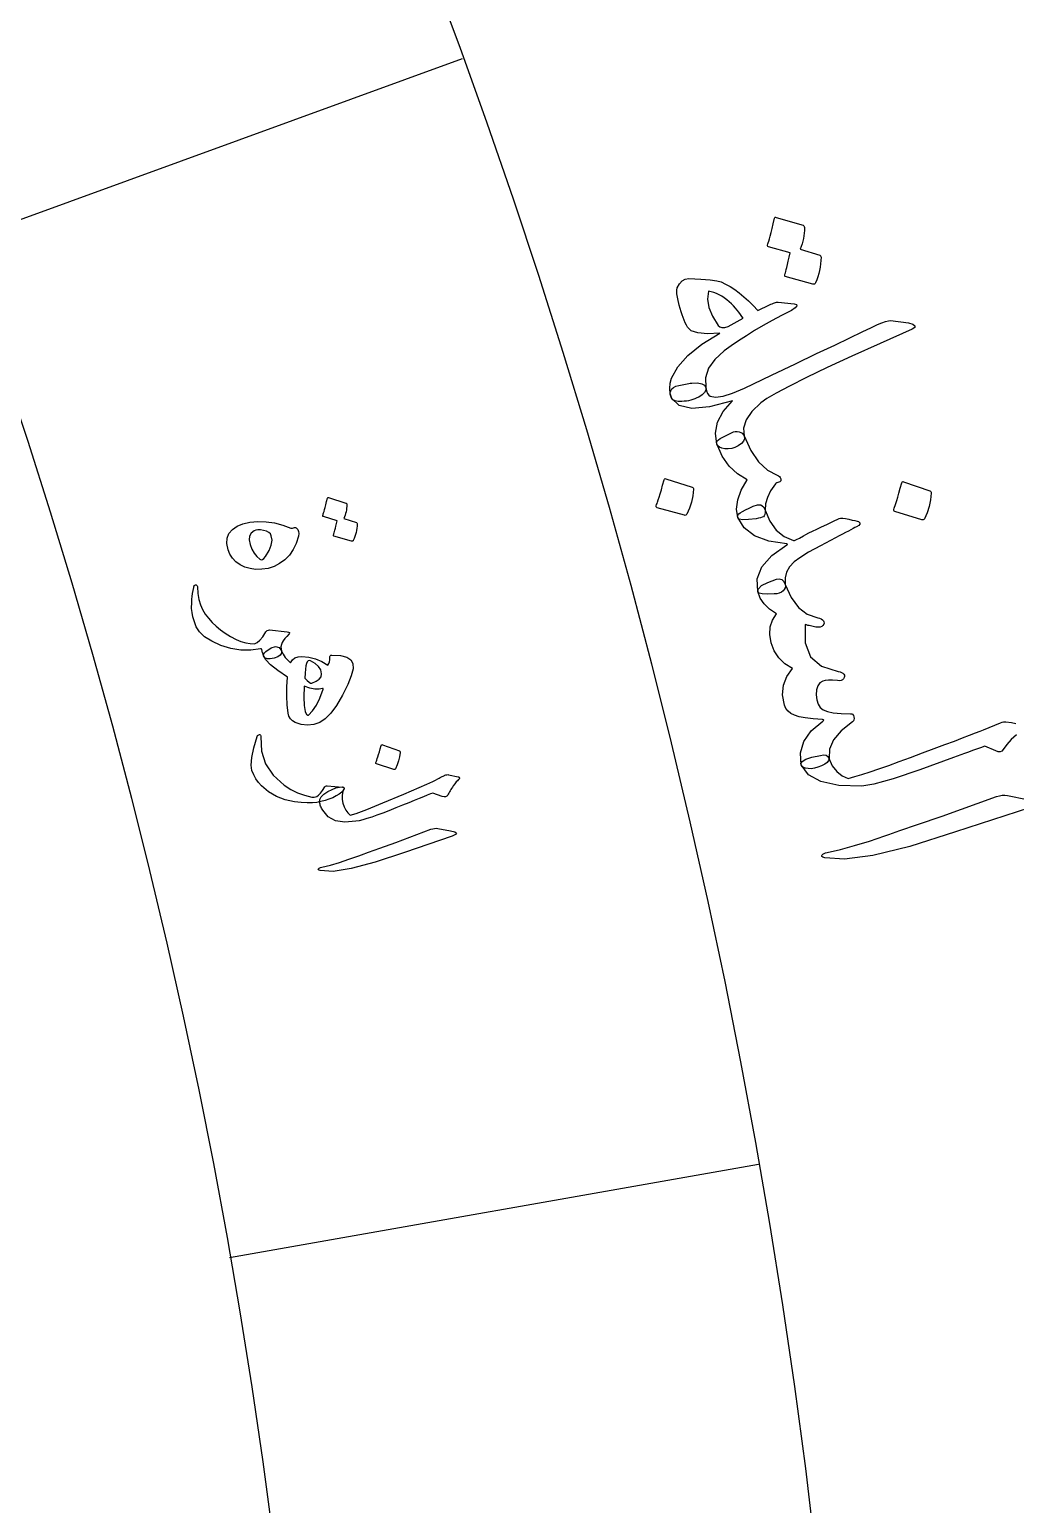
# Model space of a CAD drawing. Header units: millimetres. Extents: x -78 to 78, y -78 to 100.
# Drawn here: x 53.84 to 63.09, y 7.51 to 21.35 of the extents above; entities that cross this region are included whole.
import ezdxf

# ---------------------------------------------------------------- set-up
doc = ezdxf.new("R2010")
doc.units = ezdxf.units.MM
for name, color, linetype in [('ENGRAVE', 7, 'Continuous'), ('ENGRAVE_FINE', 8, 'Continuous'), ('TEXT', 5, 'Continuous')]:
    doc.layers.add(name, color=color, linetype=linetype)

msp = doc.modelspace()

# ---------------------------------------------------------------- linework, layer by layer
at = {"layer": 'ENGRAVE'}
for radius in [75.95, 75.95, 73.9156, 70.1375, 70.1375, 67.1538, 61.6125, 61.6125, 56.575, 56.575]:
    msp.add_circle((0, 0), radius, dxfattribs=at)
at = {"layer": 'ENGRAVE_FINE'}
for points in [[(57.8968, 21.0727), (53.1631, 19.3498)], [(60.6765, 10.6989), (55.7155, 9.8241)]]:
    msp.add_lwpolyline(points, dxfattribs=at)
at = {"layer": 'TEXT'}
for points in [[(61.2524, 19.2333), (61.2571, 19.2308), (61.2608, 19.2264), (61.2636, 19.2201), (61.2653, 19.212), (61.2637, 19.1804), (61.2608, 19.1494), (61.2565, 19.1189), (61.2508, 19.089), (61.2436, 19.0594), (61.2349, 19.03), (61.2245, 19.0006), (61.2126, 18.9714), (61.2081, 18.9651), (61.2025, 18.9612), (61.1958, 18.9597), (61.1879, 18.9606), (60.9292, 19.0312), (60.9251, 19.034), (60.9234, 19.0396), (60.924, 19.0478), (60.9268, 19.0587), (60.9301, 19.0666), (60.934, 19.079), (60.9388, 19.096), (60.9442, 19.1176), (60.9504, 19.1439), (60.9576, 19.1753), (60.9658, 19.2117), (60.9748, 19.2531), (60.7731, 19.3088), (60.7663, 19.3122), (60.763, 19.3182), (60.7632, 19.3269), (60.7668, 19.3383), (60.7699, 19.3481), (60.7744, 19.3635), (60.7802, 19.3844), (60.7874, 19.4109), (60.7958, 19.4433), (60.8053, 19.482), (60.8158, 19.5269), (60.8275, 19.5782), (60.8303, 19.584), (60.8339, 19.5873), (60.8383, 19.5881), (60.8436, 19.5865), (61.0954, 19.5124), (61.1001, 19.51), (61.1038, 19.5056), (61.1066, 19.4994), (61.1084, 19.4913), (61.1083, 19.4648), (61.1068, 19.4386), (61.1038, 19.4127), (61.0993, 19.3872), (61.0935, 19.3621), (61.0866, 19.3374), (61.0786, 19.3131), (61.0695, 19.2893)], [(60.3564, 18.3337), (60.2678, 18.2538), (60.2093, 18.1702), (60.1811, 18.0826), (60.1831, 17.9911), (60.1826, 17.9658), (60.1713, 17.9422), (60.1495, 17.9205), (60.117, 17.9006), (60.099, 17.8926), (60.0805, 17.8851), (60.0614, 17.8783), (60.0417, 17.8721), (60.0215, 17.8668), (60.0009, 17.863), (59.9799, 17.8606), (59.9585, 17.8596), (59.9226, 17.8604), (59.8948, 17.8651), (59.8751, 17.8738), (59.8636, 17.8864), (59.8495, 17.9333), (59.8445, 17.9811), (59.8485, 18.0296), (59.8616, 18.079), (59.9207, 18.1848), (60.0159, 18.2904), (60.1472, 18.3957), (60.3148, 18.5008), (60.1982, 18.4952), (60.1088, 18.5025), (60.0466, 18.5227), (60.0114, 18.5559), (60.0008, 18.5764), (59.9904, 18.5984), (59.9804, 18.6219), (59.9708, 18.6468), (59.9613, 18.6733), (59.9521, 18.7016), (59.9431, 18.7318), (59.9343, 18.7637), (59.92, 18.823), (59.912, 18.8696), (59.9102, 18.9035), (59.9149, 18.9247), (59.9357, 18.9636), (59.9609, 18.9911), (59.9905, 19.0073), (60.0245, 19.012), (60.1365, 19.0081), (60.2244, 19.0014), (60.2882, 18.9922), (60.3278, 18.9803), (60.3695, 18.9603), (60.4117, 18.9365), (60.4542, 18.9089), (60.4972, 18.8775), (60.5405, 18.8423), (60.5842, 18.8032), (60.6282, 18.7603), (60.6726, 18.7135), (60.7811, 18.7657), (60.7943, 18.7713), (60.8066, 18.7763), (60.8178, 18.7809), (60.8281, 18.7849), (60.8374, 18.7881), (60.8459, 18.79), (60.8537, 18.7908), (60.8607, 18.7903), (61.0119, 18.7742), (61.0333, 18.768), (61.0363, 18.7558), (61.0209, 18.7375), (60.9871, 18.7133), (60.8944, 18.6667), (60.8057, 18.6197), (60.7211, 18.5722), (60.6405, 18.5243), (60.5638, 18.4763), (60.4908, 18.4285), (60.4217, 18.381), (60.3564, 18.3337)], [(60.5336, 18.6395), (60.5213, 18.6579), (60.5081, 18.6768), (60.4939, 18.6961), (60.4788, 18.716), (60.4623, 18.736), (60.4439, 18.7558), (60.4236, 18.7753), (60.4014, 18.7947), (60.3794, 18.8135), (60.3568, 18.8306), (60.3335, 18.8459), (60.3096, 18.8594), (60.2851, 18.871), (60.2601, 18.8805), (60.2346, 18.8878), (60.2086, 18.8931), (60.1996, 18.8194), (60.2117, 18.7411), (60.245, 18.6582), (60.2996, 18.5705), (60.3146, 18.5589), (60.3351, 18.5535), (60.3611, 18.5545), (60.3925, 18.5619)], [(60.0528, 18.0321), (60.1066, 18.0329), (60.1462, 18.0263), (60.1717, 18.0124), (60.1831, 17.9911), (60.19, 17.9595), (60.1991, 17.9351), (60.2102, 17.9178), (60.2235, 17.9077), (60.2745, 17.8986), (60.3451, 17.9084), (60.4353, 17.9371), (60.5451, 17.9848), (60.799, 18.1057), (61.0249, 18.2135), (61.2229, 18.308), (61.3932, 18.389), (61.5355, 18.4568), (61.65, 18.5113), (61.7366, 18.5526), (61.7953, 18.5807), (61.8348, 18.5973), (61.8684, 18.609), (61.896, 18.6157), (61.9178, 18.6175), (62.0852, 18.5979), (62.1267, 18.5833), (62.1461, 18.5684), (62.1434, 18.5533), (62.1187, 18.538), (61.8183, 18.4038), (61.5531, 18.2834), (61.3233, 18.1765), (61.1288, 18.0831), (60.9694, 18.0035), (60.8449, 17.9378), (60.7552, 17.8859), (60.7004, 17.8479), (60.616, 17.7657), (60.5618, 17.6859), (60.5379, 17.6085), (60.5442, 17.5334), (60.5459, 17.5096), (60.5368, 17.4866), (60.5171, 17.4643), (60.4867, 17.4429), (60.4572, 17.428), (60.4264, 17.4186), (60.3945, 17.4145), (60.3614, 17.4159), (60.3325, 17.422), (60.3105, 17.4312), (60.2954, 17.4435), (60.287, 17.4589), (60.2735, 17.5629), (60.2936, 17.6652), (60.3473, 17.766), (60.4346, 17.8654), (60.2183, 17.809), (60.0509, 17.7942), (59.9324, 17.8209), (59.8627, 17.8892), (59.8539, 17.9096), (59.8495, 17.9282), (59.8495, 17.945), (59.8539, 17.9601), (59.864, 17.9764), (59.8798, 17.9902), (59.9015, 18.0015), (59.9289, 18.0103), (59.9449, 18.0136), (59.9608, 18.0168), (59.9764, 18.0199), (59.9919, 18.0231), (60.0072, 18.0259), (60.0225, 18.0284), (60.0377, 18.0305), (60.0528, 18.0321)], [(60.7404, 16.841), (60.7394, 16.8163), (60.7362, 16.7976), (60.7311, 16.7849), (60.7239, 16.7781), (60.7116, 16.7724), (60.696, 16.7673), (60.6772, 16.7629), (60.6551, 16.7591), (60.5831, 16.7509), (60.5303, 16.7498), (60.4968, 16.7561), (60.4824, 16.7695), (60.472, 16.8493), (60.4834, 16.9351), (60.5164, 17.0272), (60.5712, 17.1256), (60.4805, 17.179), (60.4028, 17.2528), (60.3381, 17.347), (60.2862, 17.4618), (60.2851, 17.4755), (60.2901, 17.4882), (60.3012, 17.5001), (60.3184, 17.511), (60.4318, 17.5686), (60.4444, 17.575), (60.4592, 17.5781), (60.4761, 17.578), (60.4951, 17.5747), (60.5107, 17.569), (60.5239, 17.5607), (60.5348, 17.5498), (60.5434, 17.5363), (60.6063, 17.3987), (60.6787, 17.2915), (60.7608, 17.2146), (60.8528, 17.1681), (60.8651, 17.1631), (60.8748, 17.1558), (60.8822, 17.1463), (60.887, 17.1346), (60.8886, 17.1228), (60.886, 17.1134), (60.8793, 17.1063), (60.8685, 17.1016), (60.8578, 17.0982), (60.8488, 17.0945), (60.8415, 17.0905), (60.8357, 17.0862), (60.7914, 17.0219), (60.7607, 16.9597), (60.7437, 16.8994), (60.7404, 16.841)], [(60.0559, 17.0561), (60.0605, 17.0536), (60.064, 17.0492), (60.0666, 17.0431), (60.068, 17.0351), (60.061, 16.9739), (60.0481, 16.9145), (60.0291, 16.8568), (60.0042, 16.801), (59.9997, 16.795), (59.9945, 16.7914), (59.9887, 16.7903), (59.9821, 16.7917), (59.7273, 16.8627), (59.7207, 16.8662), (59.7177, 16.8721), (59.7182, 16.8806), (59.7222, 16.8916), (59.7257, 16.9011), (59.7308, 16.916), (59.7374, 16.9362), (59.7456, 16.9619), (59.7552, 16.9933), (59.7662, 17.0307), (59.7785, 17.0743), (59.7922, 17.124), (59.7948, 17.1308), (59.7983, 17.1348), (59.8026, 17.1361), (59.8077, 17.1345)], [(62.2862, 17.0209), (62.2908, 17.0182), (62.2943, 17.0137), (62.2969, 17.0073), (62.2983, 16.9991), (62.2912, 16.936), (62.2781, 16.8749), (62.2591, 16.8158), (62.234, 16.7586), (62.2295, 16.7525), (62.2243, 16.749), (62.2184, 16.748), (62.2118, 16.7495), (61.9565, 16.8276), (61.9499, 16.8313), (61.9469, 16.8375), (61.9474, 16.8462), (61.9515, 16.8575), (61.955, 16.8672), (61.9601, 16.8825), (61.9667, 16.9033), (61.975, 16.9296), (61.9847, 16.9618), (61.9957, 17.0002), (62.0082, 17.045), (62.0219, 17.0959), (62.0246, 17.103), (62.0281, 17.1071), (62.0324, 17.1083), (62.0375, 17.1065)], [(56.9047, 16.7237), (56.9076, 16.722), (56.91, 16.7192), (56.9117, 16.7151), (56.9127, 16.7098), (56.9113, 16.6894), (56.9091, 16.6693), (56.9059, 16.6496), (56.9019, 16.6304), (56.897, 16.6113), (56.891, 16.5924), (56.8839, 16.5735), (56.8759, 16.5547), (56.8729, 16.5507), (56.8692, 16.5482), (56.8649, 16.5473), (56.8598, 16.548), (56.6931, 16.5967), (56.6906, 16.5986), (56.6895, 16.6022), (56.69, 16.6075), (56.6919, 16.6146), (56.6941, 16.6196), (56.6969, 16.6277), (56.7001, 16.6386), (56.7039, 16.6525), (56.7082, 16.6695), (56.7132, 16.6897), (56.7189, 16.7132), (56.7253, 16.74), (56.5954, 16.7786), (56.5911, 16.7809), (56.589, 16.7848), (56.5893, 16.7905), (56.5917, 16.7978), (56.5939, 16.8041), (56.5969, 16.814), (56.601, 16.8275), (56.6059, 16.8446), (56.6118, 16.8655), (56.6184, 16.8904), (56.6258, 16.9194), (56.634, 16.9524), (56.6359, 16.9561), (56.6383, 16.9583), (56.6412, 16.9587), (56.6445, 16.9576), (56.8065, 16.9063), (56.8095, 16.9046), (56.8118, 16.9018), (56.8136, 16.8977), (56.8146, 16.8924), (56.8143, 16.8753), (56.8129, 16.8584), (56.8107, 16.8417), (56.8075, 16.8252), (56.8034, 16.809), (56.7986, 16.7931), (56.7932, 16.7775), (56.7869, 16.7622)], [(61.4352, 16.7604), (61.4482, 16.7632), (61.4677, 16.7631), (61.4937, 16.7601), (61.5263, 16.7542), (61.5578, 16.7471), (61.5831, 16.741), (61.6024, 16.7359), (61.6157, 16.7319), (61.6283, 16.721), (61.6295, 16.7093), (61.6194, 16.6968), (61.5979, 16.6836), (61.583, 16.676), (61.5652, 16.6666), (61.5446, 16.6555), (61.5212, 16.6427), (61.495, 16.6285), (61.4663, 16.6135), (61.4349, 16.5975), (61.4008, 16.5807), (61.2599, 16.5062), (61.148, 16.4439), (61.0652, 16.3937), (61.0115, 16.3557), (60.968, 16.3091), (60.9398, 16.2582), (60.927, 16.2031), (60.9295, 16.1436), (60.9305, 16.1266), (60.9274, 16.1109), (60.9201, 16.0963), (60.9086, 16.0829), (60.8924, 16.0702), (60.8728, 16.0612), (60.85, 16.056), (60.8238, 16.0544), (60.7599, 16.0517), (60.7131, 16.0542), (60.6834, 16.062), (60.6707, 16.075), (60.6656, 16.1948), (60.7095, 16.3076), (60.8025, 16.4135), (60.9445, 16.5128), (60.9494, 16.517), (60.9511, 16.5199), (60.9496, 16.5217), (60.9451, 16.5222), (60.7742, 16.5498), (60.6402, 16.6002), (60.5429, 16.6734), (60.4824, 16.7695), (60.4802, 16.7817), (60.4835, 16.7935), (60.4923, 16.8049), (60.5066, 16.816), (60.528, 16.8283), (60.5555, 16.8426), (60.589, 16.859), (60.6284, 16.8775), (60.6683, 16.8901), (60.7003, 16.8883), (60.7243, 16.8719), (60.7404, 16.841), (60.7849, 16.7352), (60.8441, 16.6522), (60.9182, 16.5919), (61.0072, 16.5544), (61.0169, 16.5559), (61.0356, 16.5636), (61.0633, 16.5777), (61.1002, 16.5981), (61.1229, 16.6108), (61.1513, 16.6255), (61.1853, 16.6424), (61.2248, 16.6613), (61.2697, 16.6825), (61.3198, 16.7061), (61.3749, 16.7321), (61.4352, 16.7604)], [(56.344, 16.6718), (56.3559, 16.6581), (56.3627, 16.6405), (56.3644, 16.6192), (56.3609, 16.5941), (56.3403, 16.5283), (56.3122, 16.4696), (56.2763, 16.418), (56.2329, 16.3736), (56.1846, 16.3376), (56.1324, 16.3107), (56.0762, 16.2931), (56.0162, 16.2845), (55.9593, 16.2841), (55.9066, 16.291), (55.8579, 16.3054), (55.8133, 16.3271), (55.7744, 16.355), (55.7429, 16.3877), (55.7186, 16.4253), (55.7017, 16.4678), (55.689, 16.5261), (55.6913, 16.5774), (55.7087, 16.6217), (55.7412, 16.6592), (55.7854, 16.689), (55.8397, 16.7111), (55.9041, 16.7255), (55.9786, 16.7321), (56.0584, 16.7305), (56.137, 16.7196), (56.2143, 16.6995), (56.2903, 16.67), (56.2936, 16.6692), (56.299, 16.6696), (56.3062, 16.6709), (56.3154, 16.6734), (56.3255, 16.6758), (56.3336, 16.6763), (56.3398, 16.675), (56.344, 16.6718)], [(55.9986, 16.3793), (56.0105, 16.3745), (56.0233, 16.3771), (56.0369, 16.3872), (56.0513, 16.4048), (56.0854, 16.4612), (56.106, 16.5125), (56.1129, 16.5586), (56.1064, 16.5995), (56.0975, 16.6172), (56.0823, 16.6315), (56.0609, 16.6425), (56.0332, 16.65), (56.0045, 16.6542), (55.98, 16.6548), (55.9599, 16.652), (55.9441, 16.6456), (55.9181, 16.6239), (55.9033, 16.5954), (55.8998, 16.5604), (55.9075, 16.5186), (55.9236, 16.4747), (55.9441, 16.4369), (55.9691, 16.4051), (55.9986, 16.3793)], [(61.2329, 15.8305), (61.2509, 15.8255), (61.2658, 15.819), (61.2777, 15.811), (61.2865, 15.8013), (61.2917, 15.7908), (61.2928, 15.7799), (61.2897, 15.7688), (61.2825, 15.7573), (61.2713, 15.7477), (61.2564, 15.7422), (61.2378, 15.7406), (61.2155, 15.7431), (61.2037, 15.7462), (61.1917, 15.7489), (61.1794, 15.7514), (61.1667, 15.7536), (61.1538, 15.7559), (61.1408, 15.7588), (61.1276, 15.7622), (61.1143, 15.7661), (61.1143, 15.5949), (61.1659, 15.4649), (61.2695, 15.3757), (61.4252, 15.3272), (61.4431, 15.3222), (61.4578, 15.3161), (61.4694, 15.3089), (61.4778, 15.3004), (61.4832, 15.2899), (61.4847, 15.2791), (61.4824, 15.2682), (61.4763, 15.2571), (61.4668, 15.2477), (61.4541, 15.2416), (61.4383, 15.239), (61.4193, 15.2399), (61.3729, 15.2441), (61.3345, 15.2449), (61.3043, 15.2423), (61.2822, 15.2364), (61.2531, 15.2187), (61.2329, 15.1913), (61.2215, 15.1544), (61.2191, 15.1078), (61.2249, 15.0593), (61.2378, 15.0193), (61.2577, 14.988), (61.2847, 14.9652), (61.3237, 14.9492), (61.3794, 14.9379), (61.452, 14.9315), (61.5413, 14.9299), (61.5522, 14.9291), (61.5611, 14.924), (61.568, 14.9145), (61.5729, 14.9008), (61.5749, 14.886), (61.5734, 14.8733), (61.5682, 14.8629), (61.5595, 14.8547), (61.4543, 14.7697), (61.3826, 14.6839), (61.3442, 14.597), (61.3393, 14.5091), (61.3361, 14.4903), (61.3234, 14.4726), (61.3013, 14.4562), (61.2698, 14.441), (61.235, 14.4273), (61.2025, 14.4183), (61.1724, 14.414), (61.1446, 14.4145), (61.1183, 14.4182), (61.0986, 14.4249), (61.0854, 14.4346), (61.0787, 14.4474), (61.0706, 14.5615), (61.1018, 14.6683), (61.1724, 14.7681), (61.2825, 14.861), (61.2883, 14.8656), (61.2896, 14.8696), (61.2865, 14.8728), (61.279, 14.8754), (61.1904, 14.882), (61.1168, 14.8908), (61.0585, 14.9016), (61.0153, 14.9146), (60.9825, 14.9322), (60.9559, 14.954), (60.9356, 14.9799), (60.9215, 15.01), (60.9042, 15.107), (60.9112, 15.1966), (60.9425, 15.2792), (60.9981, 15.3546), (60.9252, 15.3991), (60.8671, 15.454), (60.824, 15.5195), (60.7957, 15.5956), (60.7834, 15.6726), (60.7875, 15.7435), (60.8081, 15.8085), (60.8452, 15.8676), (60.7813, 15.9113), (60.7309, 15.9605), (60.6941, 16.015), (60.6707, 16.075), (60.6763, 16.1026), (60.7073, 16.1313), (60.7639, 16.161), (60.8459, 16.1918), (60.8724, 16.1956), (60.8952, 16.1889), (60.9142, 16.1715), (60.9295, 16.1436), (60.9841, 16.0197), (61.0528, 15.9263), (61.1357, 15.8632), (61.2329, 15.8305)], [(56.0906, 15.7152), (56.255, 15.6993), (56.2686, 15.6963), (56.2761, 15.6917), (56.2775, 15.6858), (56.2728, 15.6784), (56.2512, 15.6556), (56.2331, 15.6344), (56.2186, 15.6147), (56.2077, 15.5964), (56.2006, 15.5778), (56.1972, 15.5587), (56.1974, 15.5391), (56.2012, 15.519), (56.2014, 15.4981), (56.1899, 15.48), (56.1667, 15.4647), (56.1317, 15.4521), (56.095, 15.4449), (56.0665, 15.446), (56.0462, 15.4553), (56.0342, 15.4728), (56.0294, 15.4875), (56.025, 15.5025), (56.0209, 15.5179), (56.0173, 15.5337), (56.0159, 15.5361), (56.0131, 15.538), (56.0091, 15.5392), (56.0036, 15.5398), (55.9131, 15.5254), (55.8212, 15.5258), (55.7279, 15.5411), (55.6332, 15.5712), (55.5472, 15.6101), (55.48, 15.652), (55.4317, 15.6968), (55.4022, 15.7447), (55.3845, 15.7927), (55.3713, 15.8374), (55.3628, 15.8791), (55.3588, 15.9177), (55.3587, 15.9371), (55.3592, 15.958), (55.3603, 15.9804), (55.3619, 16.0044), (55.3643, 16.0298), (55.3678, 16.0567), (55.3723, 16.085), (55.378, 16.1148), (55.3791, 16.1221), (55.3811, 16.128), (55.3841, 16.1325), (55.388, 16.1355), (55.3935, 16.1383), (55.3983, 16.1395), (55.4024, 16.1389), (55.4057, 16.1367), (55.409, 16.1334), (55.4113, 16.1294), (55.4126, 16.1246), (55.4128, 16.119), (55.4177, 16.0581), (55.4275, 16.0026), (55.4422, 15.9525), (55.4618, 15.9078), (55.4873, 15.8652), (55.5168, 15.8249), (55.5502, 15.7869), (55.5876, 15.751), (55.6288, 15.7171), (55.6739, 15.6852), (55.7228, 15.6551), (55.7755, 15.6269), (55.8218, 15.6075), (55.8661, 15.5943), (55.9084, 15.5871), (55.9488, 15.5861), (55.9738, 15.5967), (55.9997, 15.6186), (56.0263, 15.652), (56.0538, 15.6969), (56.0601, 15.7051), (56.0683, 15.7109), (56.0785, 15.7143), (56.0906, 15.7152)], [(56.6752, 15.4793), (56.7548, 15.4747), (56.8141, 15.46), (56.8533, 15.4353), (56.8722, 15.4005), (56.8729, 15.3513), (56.8569, 15.2854), (56.8241, 15.2028), (56.7745, 15.1036), (56.7182, 15.0079), (56.6642, 14.9335), (56.6125, 14.8803), (56.5632, 14.8482), (56.5039, 14.8283), (56.4453, 14.8217), (56.3874, 14.8285), (56.3302, 14.8485), (56.3048, 14.8639), (56.2852, 14.8832), (56.2716, 14.9066), (56.2638, 14.934), (56.2549, 15.0131), (56.251, 15.0957), (56.2524, 15.1821), (56.2588, 15.2721), (56.1676, 15.3346), (56.0996, 15.3891), (56.055, 15.4358), (56.0337, 15.4747), (56.0333, 15.4833), (56.0367, 15.4924), (56.044, 15.5021), (56.0552, 15.5124), (56.1058, 15.5468), (56.147, 15.5597), (56.1786, 15.551), (56.2007, 15.5208), (56.2169, 15.4883), (56.2368, 15.4586), (56.2604, 15.4316), (56.2877, 15.4074), (56.3043, 15.4347), (56.3275, 15.4536), (56.3571, 15.4641), (56.3934, 15.4662), (56.4578, 15.459), (56.5199, 15.4434), (56.5794, 15.4193), (56.6366, 15.3867), (56.647, 15.401), (56.6537, 15.4174), (56.6565, 15.4357), (56.6556, 15.456), (56.6559, 15.4662), (56.6593, 15.4735), (56.6657, 15.4779), (56.6752, 15.4793)], [(56.4205, 15.2642), (56.4426, 15.2414), (56.4608, 15.2258), (56.475, 15.2173), (56.4853, 15.2159), (56.5266, 15.2339), (56.5557, 15.2544), (56.5727, 15.2773), (56.5776, 15.3027), (56.5698, 15.34), (56.5501, 15.3727), (56.5184, 15.4009), (56.4746, 15.4246), (56.4619, 15.4277), (56.4512, 15.4246), (56.4423, 15.4154), (56.4355, 15.3999), (56.4301, 15.3775), (56.4258, 15.3474), (56.4226, 15.3096), (56.4205, 15.2642)], [(56.5919, 15.1607), (56.5928, 15.1645), (56.5922, 15.1668), (56.59, 15.1677), (56.5861, 15.1672), (56.5541, 15.1591), (56.5148, 15.16), (56.4684, 15.17), (56.4149, 15.189), (56.4129, 15.0848), (56.4161, 15.0057), (56.4244, 14.9517), (56.4381, 14.9226), (56.4426, 14.918), (56.4469, 14.9155), (56.4512, 14.9153), (56.4554, 14.9173), (56.4938, 14.9553), (56.5294, 15.0085), (56.5621, 15.077), (56.5919, 15.1607)], [(56.7851, 14.2153), (56.767, 14.1951), (56.7438, 14.1762), (56.7156, 14.1585), (56.6824, 14.142), (56.647, 14.1275), (56.6102, 14.1151), (56.5722, 14.1049), (56.533, 14.0968), (56.4921, 14.0926), (56.4438, 14.0924), (56.388, 14.0962), (56.3248, 14.104), (56.236, 14.1232), (56.1549, 14.1543), (56.0814, 14.1973), (56.0154, 14.2521), (55.9861, 14.2837), (55.9613, 14.3182), (55.9409, 14.3556), (55.925, 14.3958), (55.9177, 14.4477), (55.9236, 14.5186), (55.9426, 14.6084), (55.9746, 14.7173), (55.9781, 14.7242), (55.9824, 14.7292), (55.9878, 14.7326), (55.9941, 14.7343), (56, 14.7336), (56.0041, 14.73), (56.0066, 14.7235), (56.0073, 14.7141), (56.0132, 14.5795), (56.0519, 14.4589), (56.1235, 14.3521), (56.2282, 14.2589), (56.2889, 14.2203), (56.3522, 14.1887), (56.4181, 14.1641), (56.4868, 14.1466), (56.4977, 14.1453), (56.5092, 14.1462), (56.5215, 14.1493), (56.5344, 14.1545), (56.5504, 14.1652), (56.5678, 14.1837), (56.5868, 14.2099), (56.6072, 14.244), (56.6108, 14.248), (56.616, 14.2507), (56.6227, 14.252), (56.631, 14.252), (56.7748, 14.2405), (56.7803, 14.2397), (56.7844, 14.238), (56.7873, 14.2355), (56.7888, 14.2321), (56.7895, 14.2276), (56.7891, 14.2233), (56.7876, 14.2192), (56.7851, 14.2153)], [(57.3083, 14.581), (57.3112, 14.5792), (57.3135, 14.5763), (57.315, 14.5722), (57.3158, 14.5669), (57.3105, 14.5265), (57.3012, 14.4874), (57.2882, 14.4496), (57.2713, 14.4132), (57.2683, 14.4093), (57.2649, 14.407), (57.2611, 14.4065), (57.2569, 14.4075), (57.0927, 14.4601), (57.0885, 14.4626), (57.0866, 14.4666), (57.087, 14.4722), (57.0898, 14.4794), (57.0922, 14.4856), (57.0957, 14.4954), (57.1002, 14.5087), (57.1059, 14.5255), (57.1126, 14.5461), (57.1202, 14.5707), (57.1288, 14.5993), (57.1383, 14.6319), (57.1402, 14.6364), (57.1425, 14.639), (57.1453, 14.6397), (57.1486, 14.6385)], [(57.872, 14.3276), (57.8722, 14.3228), (57.8704, 14.3181), (57.8666, 14.3134), (57.8609, 14.3087), (57.8521, 14.3015), (57.8413, 14.2897), (57.8283, 14.2734), (57.8133, 14.2525), (57.8055, 14.2406), (57.798, 14.229), (57.7908, 14.2178), (57.7838, 14.2069), (57.7774, 14.1962), (57.7714, 14.1857), (57.7661, 14.1753), (57.7614, 14.1651), (57.7537, 14.155), (57.7423, 14.1499), (57.7273, 14.1496), (57.7086, 14.1542), (57.6235, 14.1856), (57.5989, 14.1768), (57.569, 14.1654), (57.5339, 14.1513), (57.4934, 14.1345), (57.4473, 14.1153), (57.3953, 14.0941), (57.3373, 14.0708), (57.2734, 14.0454), (57.2101, 14.0198), (57.1515, 13.9971), (57.0976, 13.9773), (57.0485, 13.9604), (57.0041, 13.9463), (56.9646, 13.9349), (56.9298, 13.9262), (56.8998, 13.9201), (56.7949, 13.9116), (56.7081, 13.9261), (56.6394, 13.9635), (56.5888, 14.0238), (56.5827, 14.0339), (56.5774, 14.0439), (56.5728, 14.0537), (56.5691, 14.0633), (56.566, 14.0728), (56.5635, 14.0819), (56.5615, 14.0909), (56.56, 14.0996), (56.562, 14.126), (56.5754, 14.1514), (56.6001, 14.176), (56.6362, 14.1998), (56.6762, 14.22), (56.7125, 14.2338), (56.7452, 14.2413), (56.7744, 14.2424), (56.7798, 14.2415), (56.7839, 14.2398), (56.7868, 14.2373), (56.7884, 14.234), (56.789, 14.2294), (56.7886, 14.2251), (56.7872, 14.221), (56.7846, 14.2172), (56.7745, 14.1889), (56.7701, 14.1584), (56.7714, 14.1257), (56.7785, 14.0906), (56.7912, 14.0552), (56.8067, 14.0247), (56.8249, 13.999), (56.8459, 13.9783), (56.9017, 13.9944), (57.004, 14.0326), (57.1529, 14.0931), (57.3484, 14.1759), (57.5651, 14.2697), (57.5939, 14.2821), (57.6209, 14.2946), (57.6462, 14.3072), (57.6697, 14.3198), (57.6814, 14.3264), (57.6921, 14.3322), (57.702, 14.3371), (57.711, 14.3412), (57.7189, 14.3446), (57.7255, 14.3475), (57.7309, 14.3501), (57.735, 14.3522), (57.7445, 14.3558), (57.7535, 14.3578), (57.7618, 14.3581), (57.7696, 14.3567), (57.8594, 14.3386), (57.8642, 14.3367), (57.8679, 14.3342), (57.8705, 14.3311), (57.872, 14.3276)], [(57.7887, 13.8315), (57.8277, 13.8216), (57.8434, 13.8099), (57.8357, 13.7964), (57.8048, 13.7811), (57.3563, 13.6283), (57.0808, 13.5356), (56.8571, 13.4765), (56.6855, 13.4508), (56.5657, 13.4581), (56.5551, 13.4621), (56.5489, 13.4664), (56.5471, 13.471), (56.5496, 13.4759), (56.5543, 13.4805), (56.5609, 13.4845), (56.5694, 13.488), (56.5797, 13.491), (56.6608, 13.5103), (56.7459, 13.5345), (56.8351, 13.5637), (56.9282, 13.5978), (56.9527, 13.6063), (57.0185, 13.6298), (57.1258, 13.6685), (57.2745, 13.7224), (57.6033, 13.8453), (57.6211, 13.8506), (57.6379, 13.8536), (57.6538, 13.8544), (57.6688, 13.853)]]:
    msp.add_lwpolyline(points, close=True, dxfattribs=at)
for points in [[(63.0982, 14.7302), (63.0491, 14.6877), (63.0073, 14.6419), (62.9727, 14.5927), (62.9613, 14.5786), (62.9462, 14.5718), (62.9276, 14.5723), (62.9054, 14.5802), (62.8004, 14.6243), (62.7613, 14.6105), (62.7228, 14.5969), (62.6851, 14.5835), (62.6481, 14.5702), (62.6118, 14.5571), (62.5762, 14.5442), (62.5414, 14.5315), (62.5073, 14.5189), (62.1914, 14.403), (61.9427, 14.3195), (61.7614, 14.2683), (61.6476, 14.249), (61.4311, 14.2564), (61.2641, 14.2924), (61.1465, 14.3569), (61.078, 14.4503), (61.0774, 14.4532), (61.0767, 14.4561), (61.076, 14.4589), (61.0753, 14.4618), (61.0876, 14.4827), (61.1222, 14.5025), (61.1793, 14.5211), (61.2589, 14.5387), (61.2888, 14.543), (61.3121, 14.5399), (61.3287, 14.5296), (61.3386, 14.512), (61.3705, 14.4423), (61.4114, 14.3876), (61.4614, 14.3479), (61.5204, 14.3232), (61.5805, 14.3398), (61.6485, 14.3603), (61.7243, 14.3847), (61.808, 14.4131), (61.8992, 14.4452), (61.9976, 14.4808), (62.1033, 14.5198), (62.2161, 14.5622), (62.3273, 14.6031), (62.427, 14.6402), (62.5155, 14.6735), (62.5926, 14.7031), (62.6584, 14.7285), (62.7131, 14.7493), (62.7567, 14.7656), (62.7891, 14.7773), (62.9472, 14.8457), (62.9632, 14.8504), (62.9774, 14.8536), (62.9896, 14.8551), (63, 14.855), (63, 14.855), (63.0519, 14.8462), (63.0931, 14.8394)], [(63.2215, 14.0475), (62.525, 13.8219), (62.097, 13.6854), (61.7499, 13.5996), (61.484, 13.5639), (61.2992, 13.5781), (61.2829, 13.5845), (61.2734, 13.5912), (61.2707, 13.5984), (61.2747, 13.6059), (61.2821, 13.6128), (61.2924, 13.6189), (61.3055, 13.6241), (61.3215, 13.6284), (61.4473, 13.6563), (61.5794, 13.6918), (61.7179, 13.7347), (61.8627, 13.7852), (61.9006, 13.7977), (62.003, 13.8326), (62.1697, 13.8899), (62.4006, 13.9698), (62.9115, 14.1524), (62.9391, 14.1602), (62.9652, 14.1645), (62.9898, 14.1654), (63.0128, 14.1628), (63.1978, 14.1264)]]:
    msp.add_lwpolyline(points, dxfattribs=at)

doc.saveas('drawing.dxf')
